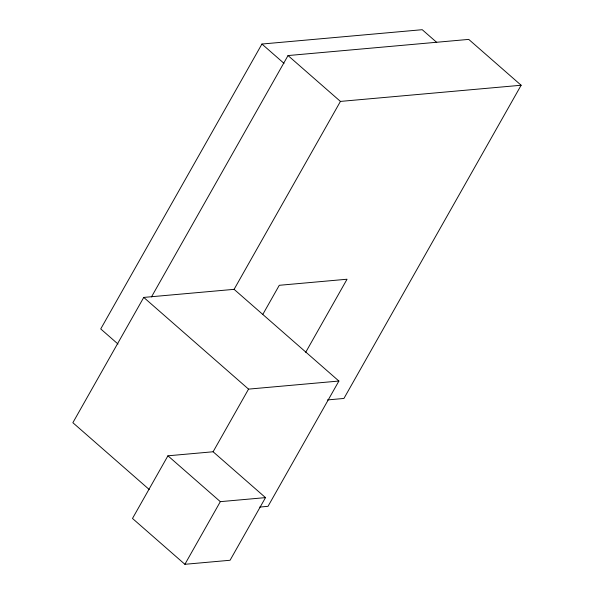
<?xml version="1.0" encoding="UTF-8"?>
<svg xmlns="http://www.w3.org/2000/svg" width="594" height="594" viewBox="0 0 594 594"><rect width="100%" height="100%" fill="white"/><g stroke="black" fill="none" stroke-linecap="round" stroke-linejoin="round"><path stroke-width="0.89" d="M436.716 42.382L422.223 29.7L261.932 44.038L100.735 328.942L117.991 344.037M259.719 507.068L268.02 506.326L338.899 381.044L234.103 289.337L143.748 297.416L72.869 422.705L149.213 489.508M151.47 296.926L288.023 55.561L468.733 39.397L521.131 85.246L343.926 398.455L327.442 399.933M234.103 289.337L340.429 101.411L521.131 85.246M167.931 455.806L132.492 518.451L184.89 564.3L230.064 560.261L265.503 497.616L213.105 451.767L167.931 455.806L220.329 501.655L265.503 497.616M262.919 314.211L279.277 285.298L347.045 279.232L305.695 352.316M213.105 451.767L248.544 389.122L338.899 381.044M184.89 564.3L220.329 501.655M288.023 55.561L340.429 101.411M261.932 44.038L284.014 63.365M143.748 297.416L248.544 389.122"/></g></svg>
